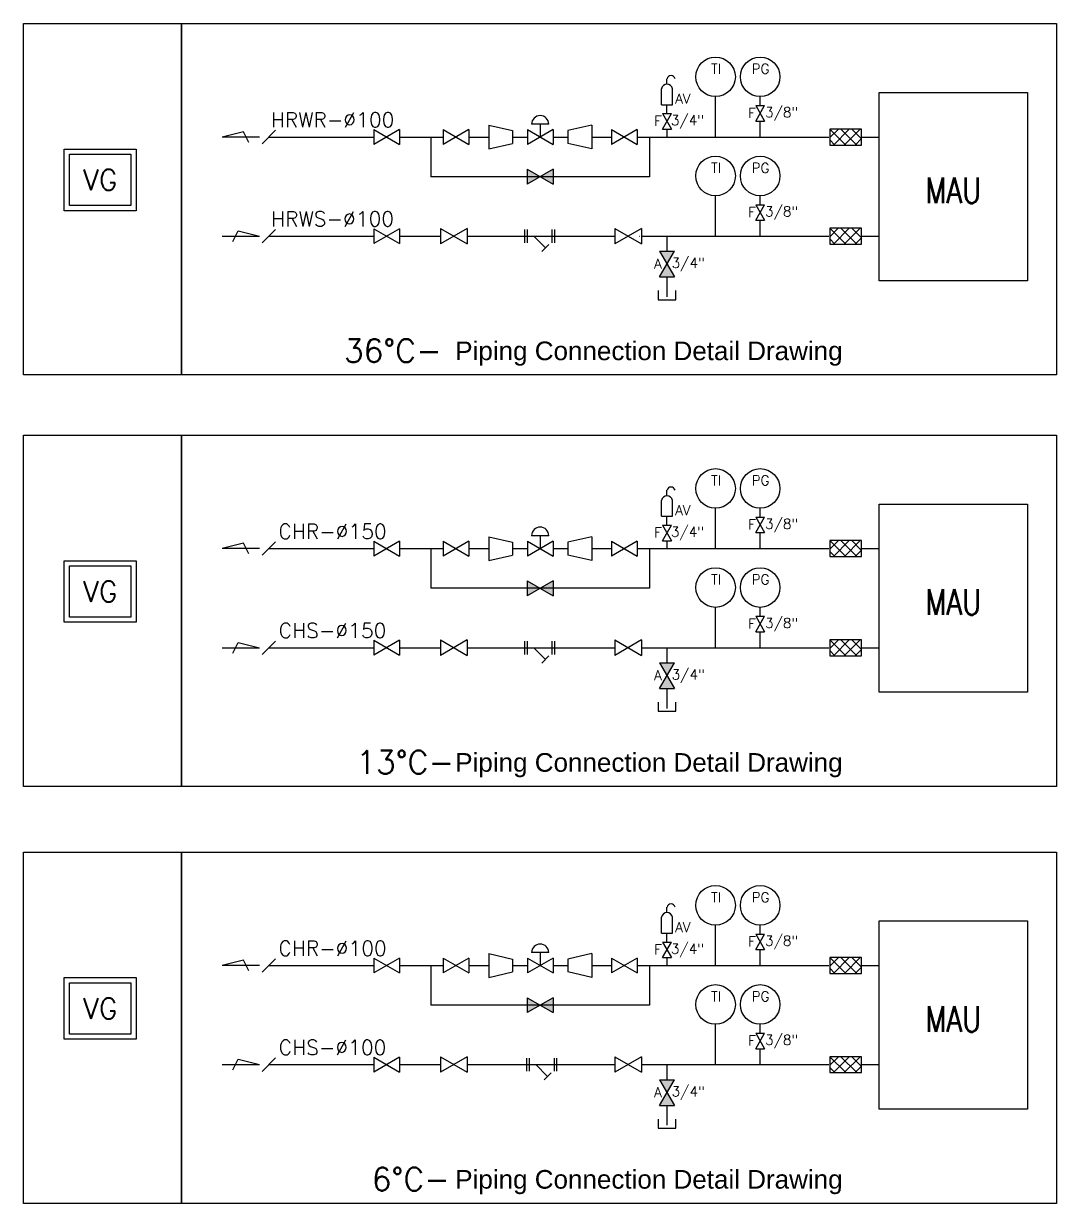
# Model space of a CAD drawing. Header units: millimetres. Extents: x -2605 to 1683, y 486 to 7557.
# Drawn here: x 1411.3 to 1613.2, y 485.7 to 716.2 of the extents above; entities that cross this region are included whole.
import ezdxf
from ezdxf.enums import TextEntityAlignment as Align

# ---------------------------------------------------------------- set-up
doc = ezdxf.new("R2010")
doc.units = ezdxf.units.MM
for name, color, linetype in [('01', 1, 'Continuous'), ('02', 7, 'Continuous'), ('02-1', 7, 'Continuous'), ('03', 7, 'Continuous'), ('0圖號', 7, 'Continuous'), ('M-FM-LINE3', 3, 'Continuous')]:
    doc.layers.add(name, color=color, linetype=linetype)
doc.styles.add('HKEC', font='romans.shx', dxfattribs={"bigfont": 'china.shx'})
doc.styles.get("Standard").update_dxf_attribs({"font": 'arial.ttf'})

# ---------------------------------------------------------------- blocks, each defined once
blk = doc.blocks.new('transition')
for p, q in [((2.4, 1.2), (0, 0.65)), ((2.4, 1.2), (2.4, -1.2)), ((0, 0.65), (0, -0.65)), ((2.4, -1.2), (0, -0.65))]:
    blk.add_line(p, q)
blk = doc.blocks.new('valve')
at = {"color": 0}
for p, q in [((-1.3, 0.75), (-1.3, -0.75)), ((-1.3, 0.75), (1.3, -0.75)), ((1.3, 0.75), (-1.3, -0.75)), ((1.3, 0.75), (1.3, -0.75))]:
    blk.add_line(p, q, dxfattribs=at)
blk = doc.blocks.new('air vent-2')
for p, q in [((0, 2.08), (0, 2.62)), ((-0.55, 0), (-0.55, 1.6)), ((0.55, 0), (0.55, 1.6)), ((-0.55, 0), (0.55, 0))]:
    blk.add_line(p, q)
for centre, radius, start, end in [((0.41, 2.53), 0.415, 12.5513, 167.4487), ((0, 1.52), 0.556, 8.2547, 171.7453)]:
    blk.add_arc(centre, radius, start, end)
blk = doc.blocks.new('A$C7F002F0C')
at = {"color": 7, "linetype": 'Continuous', "ltscale": 30}
blk.add_line((-180.2, 83.7), (-180.2, 0.2), dxfattribs=at)
for p, q in [((-263.8, 48.3), (-263.8, -48.3)), ((-263.8, 48.3), (-96.5, -48.3)), ((-96.5, 48.3), (-263.8, -48.3)), ((-96.5, 48.3), (-96.5, -48.3))]:
    blk.add_line(p, q)
for points in [[(-180.2, 83.7), (-235.8, 83.7)], [(-124.5, 83.7), (-180.2, 83.7)]]:
    blk.add_lwpolyline(points)
blk.add_arc((-180.2, 83.7), 55.7, 360, 180)
blk = doc.blocks.new('Y type strainer-flange')
for p, q in [((-1.8, 0.8), (-1.8, -0.8)), ((-1.5, 0.8), (-1.5, -0.8)), ((1.5, 0.8), (1.5, -0.8)), ((1.8, 0.8), (1.8, -0.8)), ((1.14, -0.99), (0.29, -1.84))]:
    blk.add_line(p, q)
at = {"linetype": 'Continuous', "ltscale": 30}
for p, q in [((-1.5, 0), (1.5, 0)), ((-0.7, 0), (0.71, -1.41))]:
    blk.add_line(p, q, dxfattribs=at)

msp = doc.modelspace()

# ---------------------------------------------------------------- hatches: boundary and pattern name
at = {"layer": '02'}
h = msp.add_hatch(color=256, dxfattribs=at)
h.paths.add_polyline_path([(1509.81, 687.78), (1509.81, 684.88), (1512.32, 686.33)])
h.paths.add_polyline_path([(1514.84, 687.78), (1512.32, 686.33), (1514.84, 684.88)])
h = msp.add_hatch(color=256, dxfattribs=at)
h.paths.add_polyline_path([(1538.56, 671.78), (1535.66, 671.78), (1537.11, 669.26)])
h.paths.add_polyline_path([(1537.11, 669.26), (1535.66, 666.74), (1538.56, 666.74)])
h = msp.add_hatch(color=256, dxfattribs=at)
h.paths.add_polyline_path([(1509.81, 607.36), (1509.81, 604.46), (1512.32, 605.91)])
h.paths.add_polyline_path([(1514.84, 607.36), (1512.32, 605.91), (1514.84, 604.46)])
h = msp.add_hatch(color=256, dxfattribs=at)
h.paths.add_polyline_path([(1538.56, 591.36), (1535.66, 591.36), (1537.11, 588.84)])
h.paths.add_polyline_path([(1537.11, 588.84), (1535.66, 586.32), (1538.56, 586.32)])
h = msp.add_hatch(color=256, dxfattribs=at)
h.paths.add_polyline_path([(1509.81, 525.9), (1509.81, 523), (1512.32, 524.45)])
h.paths.add_polyline_path([(1514.84, 525.9), (1512.32, 524.45), (1514.84, 523)])
h = msp.add_hatch(color=256, dxfattribs=at)
h.paths.add_polyline_path([(1538.56, 509.9), (1535.66, 509.9), (1537.11, 507.38)])
h.paths.add_polyline_path([(1537.11, 507.38), (1535.66, 504.86), (1538.56, 504.86)])
at = {"layer": 'M-FM-LINE3', "linetype": 'Continuous'}
h = msp.add_hatch(dxfattribs=at)
h.set_pattern_fill('ANSI37', scale=12.131084, style=0)
h.set_pattern_definition([(45, (942.5269, 288.4371), (-1.0722464, 1.0722464), []), (135, (942.5269, 288.4371), (-1.0722464, -1.0722464), [])])
h.paths.add_polyline_path([(1575.17, 692.52), (1575.17, 695.64), (1568.93, 695.64), (1568.93, 692.52)])
h = msp.add_hatch(dxfattribs=at)
h.set_pattern_fill('ANSI37', scale=12.131084, style=0)
h.set_pattern_definition([(45, (942.5269, 269.0718), (-1.0722464, 1.0722464), []), (135, (942.5269, 269.0718), (-1.0722464, -1.0722464), [])])
h.paths.add_polyline_path([(1575.17, 673.15), (1575.17, 676.27), (1568.93, 676.27), (1568.93, 673.15)])
h = msp.add_hatch(dxfattribs=at)
h.set_pattern_fill('ANSI37', scale=12.131084, style=0)
h.set_pattern_definition([(45, (942.5269, 208.0161), (-1.0722464, 1.0722464), []), (135, (942.5269, 208.0161), (-1.0722464, -1.0722464), [])])
h.paths.add_polyline_path([(1575.17, 612.1), (1575.17, 615.22), (1568.93, 615.22), (1568.93, 612.1)])
h = msp.add_hatch(dxfattribs=at)
h.set_pattern_fill('ANSI37', scale=12.131084, style=0)
h.set_pattern_definition([(45, (942.5269, 188.6508), (-1.0722464, 1.0722464), []), (135, (942.5269, 188.6508), (-1.0722464, -1.0722464), [])])
h.paths.add_polyline_path([(1575.17, 592.73), (1575.17, 595.85), (1568.93, 595.85), (1568.93, 592.73)])
h = msp.add_hatch(dxfattribs=at)
h.set_pattern_fill('ANSI37', scale=12.131084, style=0)
h.set_pattern_definition([(45, (942.5269, 126.556), (-1.0722464, 1.0722464), []), (135, (942.5269, 126.556), (-1.0722464, -1.0722464), [])])
h.paths.add_polyline_path([(1575.17, 530.64), (1575.17, 533.76), (1568.93, 533.76), (1568.93, 530.64)])
h = msp.add_hatch(dxfattribs=at)
h.set_pattern_fill('ANSI37', scale=12.131084, style=0)
h.set_pattern_definition([(45, (942.5269, 107.1907), (-1.0722464, 1.0722464), []), (135, (942.5269, 107.1907), (-1.0722464, -1.0722464), [])])
h.paths.add_polyline_path([(1575.17, 511.27), (1575.17, 514.39), (1568.93, 514.39), (1568.93, 511.27)])

# ---------------------------------------------------------------- linework, layer by layer
at = {"ltscale": 1000}
for points in [[(1411.32, 716.24), (1442.2, 716.24), (1442.2, 647.6), (1411.32, 647.6)], [(1411.32, 635.82), (1442.2, 635.82), (1442.2, 567.18), (1411.32, 567.18)], [(1411.32, 554.36), (1442.2, 554.36), (1442.2, 485.72), (1411.32, 485.72)]]:
    msp.add_lwpolyline(points, close=True, dxfattribs=at)
at = {"layer": '01', "color": 6, "linetype": 'Continuous'}
msp.add_line((1460.6, 695.39), (1457.99, 692.77), dxfattribs=at)
at = {"layer": '01', "color": 6}
for p, q in [((1459.29, 694.08), (1479.79, 694.08)), ((1484.83, 694.08), (1493.35, 694.08)), ((1490.93, 694.08), (1490.93, 686.33)), ((1498.38, 694.08), (1502.25, 694.08)), ((1506.9, 694.08), (1509.81, 694.08)), ((1514.84, 694.08), (1517.75, 694.08)), ((1522.39, 694.08), (1526.27, 694.08)), ((1531.3, 694.08), (1568.78, 694.08)), ((1533.72, 694.08), (1533.72, 686.33)), ((1537.11, 695.63), (1537.11, 694.08)), ((1575.17, 694.08), (1578.56, 694.08)), ((1533.72, 686.33), (1490.93, 686.33))]:
    msp.add_line(p, q, dxfattribs=at)
at = {"layer": '01', "linetype": 'Continuous'}
msp.add_line((1460.6, 676.02), (1457.99, 673.41), dxfattribs=at)
at = {"layer": '01', "color": 1}
msp.add_line((1459.29, 674.71), (1479.79, 674.71), dxfattribs=at)
at = {"layer": '01'}
for p, q in [((1484.83, 674.71), (1492.84, 674.71)), ((1495.44, 674.71), (1495.45, 674.71)), ((1495.44, 674.71), (1495.45, 674.71)), ((1498.05, 674.71), (1526.94, 674.71)), ((1529.54, 674.71), (1529.56, 674.71)), ((1531.69, 674.71), (1531.71, 674.71)), ((1532.16, 674.71), (1568.78, 674.71)), ((1575.17, 674.71), (1578.56, 674.71)), ((1495.44, 594.29), (1495.45, 594.29)), ((1495.44, 512.83), (1495.45, 512.83))]:
    msp.add_line(p, q, dxfattribs=at)
at = {"layer": '01', "color": 7, "ltscale": 200}
for p, q in [((1537.11, 674.71), (1537.11, 671.78)), ((1537.11, 666.74), (1537.11, 662.87)), ((1537.11, 594.29), (1537.11, 591.36)), ((1537.11, 586.32), (1537.11, 582.45)), ((1537.11, 512.83), (1537.11, 509.9)), ((1537.11, 504.86), (1537.11, 500.99))]:
    msp.add_line(p, q, dxfattribs=at)
at = {"layer": '01', "color": 30, "linetype": 'Continuous'}
msp.add_line((1460.6, 614.96), (1457.99, 612.35), dxfattribs=at)
at = {"layer": '01', "color": 30}
for p, q in [((1459.29, 613.66), (1479.79, 613.66)), ((1484.83, 613.66), (1493.35, 613.66)), ((1490.93, 613.66), (1490.93, 605.91)), ((1498.38, 613.66), (1502.25, 613.66)), ((1506.9, 613.66), (1509.81, 613.66)), ((1514.84, 613.66), (1517.75, 613.66)), ((1522.39, 613.66), (1526.27, 613.66)), ((1531.3, 613.66), (1568.78, 613.66)), ((1533.72, 613.66), (1533.72, 605.91)), ((1537.11, 615.21), (1537.11, 613.66)), ((1575.17, 613.66), (1578.56, 613.66)), ((1533.72, 605.91), (1490.93, 605.91))]:
    msp.add_line(p, q, dxfattribs=at)
at = {"layer": '01', "color": 3, "linetype": 'Continuous'}
msp.add_line((1460.6, 595.6), (1457.99, 592.98), dxfattribs=at)
at = {"layer": '01', "color": 3}
for p, q in [((1459.29, 594.29), (1479.79, 594.29)), ((1484.83, 594.29), (1492.84, 594.29)), ((1495.44, 594.29), (1495.45, 594.29)), ((1498.05, 594.29), (1526.94, 594.29)), ((1529.54, 594.29), (1529.56, 594.29)), ((1532.16, 594.29), (1568.78, 594.29)), ((1575.17, 594.29), (1578.56, 594.29))]:
    msp.add_line(p, q, dxfattribs=at)
at = {"layer": '01', "color": 4, "linetype": 'Continuous'}
msp.add_line((1460.6, 533.5), (1457.99, 530.89), dxfattribs=at)
at = {"layer": '01', "color": 5}
for p, q in [((1537.11, 533.75), (1537.11, 532.2)), ((1459.29, 512.83), (1479.79, 512.83)), ((1484.83, 512.83), (1492.84, 512.83)), ((1495.44, 512.83), (1495.45, 512.83)), ((1498.05, 512.83), (1526.94, 512.83)), ((1529.54, 512.83), (1529.56, 512.83)), ((1532.16, 512.83), (1568.78, 512.83)), ((1575.17, 512.83), (1578.56, 512.83))]:
    msp.add_line(p, q, dxfattribs=at)
at = {"layer": '01', "color": 4}
for p, q in [((1459.29, 532.2), (1479.79, 532.2)), ((1484.83, 532.2), (1493.35, 532.2)), ((1490.93, 532.2), (1490.93, 524.45)), ((1498.38, 532.2), (1502.25, 532.2)), ((1506.9, 532.2), (1509.81, 532.2)), ((1514.84, 532.2), (1517.75, 532.2)), ((1522.39, 532.2), (1526.27, 532.2)), ((1531.3, 532.2), (1568.78, 532.2)), ((1533.72, 532.2), (1533.72, 524.45)), ((1575.17, 532.2), (1578.56, 532.2)), ((1533.72, 524.45), (1490.93, 524.45))]:
    msp.add_line(p, q, dxfattribs=at)
at = {"layer": '01', "color": 5, "linetype": 'Continuous'}
msp.add_line((1460.6, 514.14), (1457.99, 511.52), dxfattribs=at)
at = {"layer": '01', "color": 7, "ltscale": 200}
for points in [[(1535.36, 664.09), (1535.36, 662.3), (1538.86, 662.3), (1538.86, 664.09)], [(1535.36, 583.67), (1535.36, 581.88), (1538.86, 581.88), (1538.86, 583.67)], [(1535.36, 502.21), (1535.36, 500.42), (1538.86, 500.42), (1538.86, 502.21)]]:
    msp.add_lwpolyline(points, dxfattribs=at)
at = {"layer": '02', "linetype": 'Continuous', "ltscale": 200}
for p, q in [((1546.61, 694.08), (1546.61, 701.97)), ((1555.32, 700.22), (1555.32, 701.97)), ((1537.11, 698.65), (1537.11, 700.4)), ((1555.32, 694.08), (1555.32, 697.2)), ((1546.61, 674.71), (1546.61, 682.6)), ((1555.32, 680.85), (1555.32, 682.6)), ((1555.32, 674.71), (1555.32, 677.83)), ((1546.61, 613.66), (1546.61, 621.54)), ((1555.32, 619.8), (1555.32, 621.54)), ((1537.11, 618.23), (1537.11, 619.98)), ((1555.32, 613.66), (1555.32, 616.78)), ((1546.61, 594.29), (1546.61, 602.18)), ((1555.32, 600.43), (1555.32, 602.18)), ((1555.32, 594.29), (1555.32, 597.41)), ((1546.61, 532.2), (1546.61, 540.08)), ((1555.32, 538.34), (1555.32, 540.08)), ((1537.11, 536.77), (1537.11, 538.52)), ((1555.32, 532.2), (1555.32, 535.31)), ((1546.61, 512.83), (1546.61, 520.72)), ((1555.32, 518.97), (1555.32, 520.72)), ((1555.32, 512.83), (1555.32, 515.95))]:
    msp.add_line(p, q, dxfattribs=at)
at = {"layer": '02'}
for p, q in [((1454.32, 695.12), (1450.14, 694.08)), ((1457.46, 694.08), (1450.14, 694.08)), ((1455.37, 693.03), (1454.32, 695.12)), ((1452.23, 673.67), (1453.28, 675.76)), ((1453.28, 675.76), (1457.46, 674.71)), ((1450.14, 674.71), (1457.46, 674.71)), ((1454.32, 614.7), (1450.14, 613.66)), ((1457.46, 613.66), (1450.14, 613.66)), ((1455.37, 612.61), (1454.32, 614.7)), ((1452.23, 593.25), (1453.28, 595.34)), ((1453.28, 595.34), (1457.46, 594.29)), ((1450.14, 594.29), (1457.46, 594.29)), ((1454.32, 533.24), (1450.14, 532.2)), ((1455.37, 531.15), (1454.32, 533.24)), ((1457.46, 532.2), (1450.14, 532.2)), ((1450.14, 512.83), (1457.46, 512.83)), ((1452.23, 511.79), (1453.28, 513.88)), ((1453.28, 513.88), (1457.46, 512.83))]:
    msp.add_line(p, q, dxfattribs=at)
for points in [[(1442.2, 716.24), (1613.24, 716.24), (1613.24, 647.6), (1442.2, 647.6)], [(1578.56, 666), (1578.56, 702.79), (1607.61, 702.79), (1607.61, 666)], [(1442.2, 635.82), (1613.24, 635.82), (1613.24, 567.18), (1442.2, 567.18)], [(1578.56, 585.58), (1578.56, 622.37), (1607.61, 622.37), (1607.61, 585.58)], [(1442.2, 554.36), (1613.24, 554.36), (1613.24, 485.72), (1442.2, 485.72)], [(1578.56, 504.12), (1578.56, 540.91), (1607.61, 540.91), (1607.61, 504.12)]]:
    msp.add_lwpolyline(points, close=True, dxfattribs=at)
for centre in [(1546.61, 705.84), (1555.32, 705.84), (1546.61, 686.47), (1555.32, 686.47), (1546.61, 625.42), (1555.32, 625.42), (1546.61, 606.05), (1555.32, 606.05), (1546.61, 543.96), (1555.32, 543.96), (1546.61, 524.59), (1555.32, 524.59)]:
    msp.add_circle(centre, 3.87, dxfattribs=at)
at = {"layer": '03'}
for points in [[(1419.28, 691.72), (1433.32, 691.72), (1433.32, 679.68), (1419.28, 679.68)], [(1420.28, 690.72), (1432.32, 690.72), (1432.32, 680.69), (1420.28, 680.69)], [(1419.28, 611.3), (1433.32, 611.3), (1433.32, 599.26), (1419.28, 599.26)], [(1420.28, 610.3), (1432.32, 610.3), (1432.32, 600.27), (1420.28, 600.27)], [(1419.28, 529.84), (1433.32, 529.84), (1433.32, 517.8), (1419.28, 517.8)], [(1420.28, 528.84), (1432.32, 528.84), (1432.32, 518.81), (1420.28, 518.81)]]:
    msp.add_lwpolyline(points, close=True, dxfattribs=at)
at = {"layer": 'M-FM-LINE3', "color": 7}
for points in [[(1575.17, 692.52), (1575.17, 695.64), (1568.93, 695.64), (1568.93, 692.52)], [(1575.17, 673.15), (1575.17, 676.27), (1568.93, 676.27), (1568.93, 673.15)], [(1575.17, 612.1), (1575.17, 615.22), (1568.93, 615.22), (1568.93, 612.1)], [(1575.17, 592.73), (1575.17, 595.85), (1568.93, 595.85), (1568.93, 592.73)], [(1575.17, 530.64), (1575.17, 533.76), (1568.93, 533.76), (1568.93, 530.64)], [(1575.17, 511.27), (1575.17, 514.39), (1568.93, 514.39), (1568.93, 511.27)]]:
    msp.add_lwpolyline(points, close=True, dxfattribs=at)

# ---------------------------------------------------------------- block references
at = {"layer": '02'}
for name, p, xscale, yscale, zscale in [('air vent-2', (1537.11, 700.4), 1.936529184206057, 1.936529184206057, 1.936529184206057), ('transition', (1506.9, 694.08), -1.936529184206057, 1.936529184205838, 1.936529184205882), ('transition', (1517.75, 694.08), 1.936529184206057, 1.936529184206057, 1.936529184206057), ('valve', (1482.31, 694.08), 1.936529184206057, 1.936529184206057, 1.936529184206057), ('valve', (1495.86, 694.08), 1.936529184206057, 1.936529184206057, 1.936529184206057), ('valve', (1528.78, 694.08), 1.936529184206057, 1.936529184206057, 1.936529184206057), ('valve', (1512.32, 686.33), 1.936529184206057, 1.936529184206057, 1.936529184206057), ('valve', (1482.31, 674.71), 1.936529184206057, 1.936529184206057, 1.936529184206057), ('valve', (1495.44, 674.72), 2.006379990798663, 2.006379990798663, 2.006379990798663), ('Y type strainer-flange', (1512.19, 674.71), 1.625059455254015, 1.625059455254015, 1.625059455254015), ('valve', (1529.55, 674.72), 2.006379990798663, 2.006379990798663, 2.006379990798663), ('air vent-2', (1537.11, 619.98), 1.936529184206057, 1.936529184206057, 1.936529184206057), ('transition', (1506.9, 613.66), -1.936529184206057, 1.936529184205838, 1.936529184205882), ('transition', (1517.75, 613.66), 1.936529184206057, 1.936529184206057, 1.936529184206057), ('valve', (1482.31, 613.66), 1.936529184206057, 1.936529184206057, 1.936529184206057), ('valve', (1495.86, 613.66), 1.936529184206057, 1.936529184206057, 1.936529184206057), ('valve', (1528.78, 613.66), 1.936529184206057, 1.936529184206057, 1.936529184206057), ('valve', (1512.32, 605.91), 1.936529184206057, 1.936529184206057, 1.936529184206057), ('valve', (1482.31, 594.29), 1.936529184206057, 1.936529184206057, 1.936529184206057), ('valve', (1495.44, 594.3), 2.006379990798663, 2.006379990798663, 2.006379990798663), ('Y type strainer-flange', (1512.19, 594.29), 1.625059455254015, 1.625059455254015, 1.625059455254015), ('valve', (1529.55, 594.3), 2.006379990798663, 2.006379990798663, 2.006379990798663), ('air vent-2', (1537.11, 538.52), 1.936529184206057, 1.936529184206057, 1.936529184206057), ('valve', (1482.31, 532.2), 1.936529184206057, 1.936529184206057, 1.936529184206057), ('valve', (1495.86, 532.2), 1.936529184206057, 1.936529184206057, 1.936529184206057), ('transition', (1506.9, 532.2), -1.936529184206057, 1.936529184205838, 1.936529184205882), ('transition', (1517.75, 532.2), 1.936529184206057, 1.936529184206057, 1.936529184206057), ('valve', (1528.78, 532.2), 1.936529184206057, 1.936529184206057, 1.936529184206057), ('valve', (1512.32, 524.45), 1.936529184206057, 1.936529184206057, 1.936529184206057), ('valve', (1482.31, 512.83), 1.936529184206057, 1.936529184206057, 1.936529184206057), ('valve', (1495.44, 512.84), 2.006379990798663, 2.006379990798663, 2.006379990798663), ('Y type strainer-flange', (1512.6, 512.83), 1.625059455254015, 1.625059455254015, 1.625059455254015), ('valve', (1529.55, 512.84), 2.006379990798663, 2.006379990798663, 2.006379990798663)]:
    msp.add_blockref(name, p, dxfattribs=dict(at, xscale=xscale, yscale=yscale, zscale=zscale))
at = {"layer": '02', "rotation": 89.99999999999999}
for p, xscale, yscale, zscale in [((1537.11, 697.14), 1.161917510534823, 1.161917510534823, 1.161917510534823), ((1555.32, 698.71), 1.161917510534823, 1.161917510534823, 1.161917510534823), ((1555.32, 679.34), 1.161917510534823, 1.161917510534823, 1.161917510534823), ((1537.11, 669.26), 1.936529184205838, 1.936529184205838, 1.936529184205838), ((1537.11, 616.72), 1.161917510534823, 1.161917510534823, 1.161917510534823), ((1555.32, 618.29), 1.161917510534823, 1.161917510534823, 1.161917510534823), ((1555.32, 598.92), 1.161917510534823, 1.161917510534823, 1.161917510534823), ((1537.11, 588.84), 1.936529184205838, 1.936529184205838, 1.936529184205838), ((1555.32, 536.83), 1.161917510534823, 1.161917510534823, 1.161917510534823), ((1537.11, 535.26), 1.161917510534823, 1.161917510534823, 1.161917510534823), ((1555.32, 517.46), 1.161917510534823, 1.161917510534823, 1.161917510534823), ((1537.11, 507.38), 1.936529184205838, 1.936529184205838, 1.936529184205838)]:
    msp.add_blockref('valve', p, dxfattribs=dict(at, xscale=xscale, yscale=yscale, zscale=zscale))
at = {"layer": '0圖號', "xscale": 0.03009369361625302, "yscale": 0.03009369361625302, "zscale": 0.03009369361625302}
for p in [(1517.75, 694.08), (1517.75, 613.66), (1517.75, 532.2)]:
    msp.add_blockref('A$C7F002F0C', p, dxfattribs=at)

# ---------------------------------------------------------------- texts
at = {"layer": '02', "linetype": 'Continuous', "ltscale": 200, "style": 'HKEC'}
for s, p in [('TI', (1546.7, 707.41)), ('PG', (1555.41, 707.41)), ('TI', (1546.7, 688.05)), ('PG', (1555.41, 688.05)), ('TI', (1546.7, 626.99)), ('PG', (1555.41, 626.99)), ('TI', (1546.7, 607.63)), ('PG', (1555.41, 607.63)), ('TI', (1546.7, 545.53)), ('PG', (1555.41, 545.53)), ('TI', (1546.7, 526.17)), ('PG', (1555.41, 526.17))]:
    msp.add_text(s, height=1.937, dxfattribs=at).set_placement(p, align=Align.MIDDLE)
at = {"layer": '02-1', "ltscale": 200, "style": 'HKEC'}
for s, height, p in [('HRWR-%%C100', 2.9048, (1471.73, 697.45)), ('HRWS-%%C100', 2.9048, (1471.73, 678.08)), ('CHR-%%C150', 2.905, (1471.73, 617.02)), ('CHS-%%C150', 2.905, (1471.73, 597.66)), ('CHR-%%C100', 2.905, (1471.73, 535.56)), ('CHS-%%C100', 2.905, (1471.73, 516.2))]:
    msp.add_text(s, height=height, dxfattribs=at).set_placement(p, align=Align.MIDDLE)
at = {"layer": '03', "linetype": 'Continuous', "ltscale": 200, "style": 'HKEC'}
for s, height, p in [('AV', 1.937, (1540.21, 701.58)), ('3/4"', 1.937, (1541.12, 697.22)), ('F', 1.94, (1553.73, 698.78)), ('3/8"', 1.937, (1559.53, 698.78)), ('F', 1.94, (1535.34, 697.22)), ('VG', 4.013, (1426.3, 685.7)), ('F', 1.94, (1553.73, 679.41)), ('3/8"', 1.937, (1559.53, 679.41)), ('A', 1.94, (1535.34, 669.34)), ('3/4"', 1.937, (1541.26, 669.34)), ('AV', 1.937, (1540.21, 621.16)), ('3/4"', 1.937, (1541.12, 616.8)), ('F', 1.94, (1553.73, 618.36)), ('3/8"', 1.937, (1559.53, 618.36)), ('F', 1.94, (1535.34, 616.8)), ('VG', 4.013, (1426.3, 605.28)), ('F', 1.94, (1553.73, 598.99)), ('3/8"', 1.937, (1559.53, 598.99)), ('3/4"', 1.937, (1541.26, 588.92)), ('A', 1.94, (1535.34, 588.92)), ('AV', 1.937, (1540.21, 539.7)), ('F', 1.94, (1553.73, 536.9)), ('3/8"', 1.937, (1559.53, 536.9)), ('F', 1.94, (1535.34, 535.34)), ('3/4"', 1.937, (1541.12, 535.34)), ('VG', 4.013, (1426.3, 523.82)), ('3/8"', 1.937, (1559.53, 517.53)), ('F', 1.94, (1553.73, 517.53)), ('A', 1.94, (1535.34, 507.46)), ('3/4"', 1.937, (1541.26, 507.46))]:
    msp.add_text(s, height=height, dxfattribs=at).set_placement(p, align=Align.MIDDLE)
at = {"layer": '03', "ltscale": 200, "style": 'HKEC', "width": 0.8}
for p in [(1593.09, 683.67), (1593.09, 603.24), (1593.09, 521.78)]:
    msp.add_text('MAU', height=5.016, dxfattribs=at).set_placement(p, align=Align.MIDDLE)
at = {"layer": '03', "ltscale": 200, "style": 'HKEC'}
for s, p in [('36%%DC-', (1483.52, 652.35)), ('13%%DC-', (1485.93, 571.93)), ('6%%DC-', (1487.03, 490.47))]:
    msp.add_text(s, height=4.514, dxfattribs=at).set_placement(p, align=Align.MIDDLE)
at = {"layer": '03', "ltscale": 200}
for p in [(1533.58, 651.85), (1533.58, 571.43), (1533.58, 489.97)]:
    msp.add_text('Piping Connection Detail Drawing', height=3.6393, dxfattribs=at).set_placement(p, align=Align.MIDDLE)

doc.saveas('drawing.dxf')
